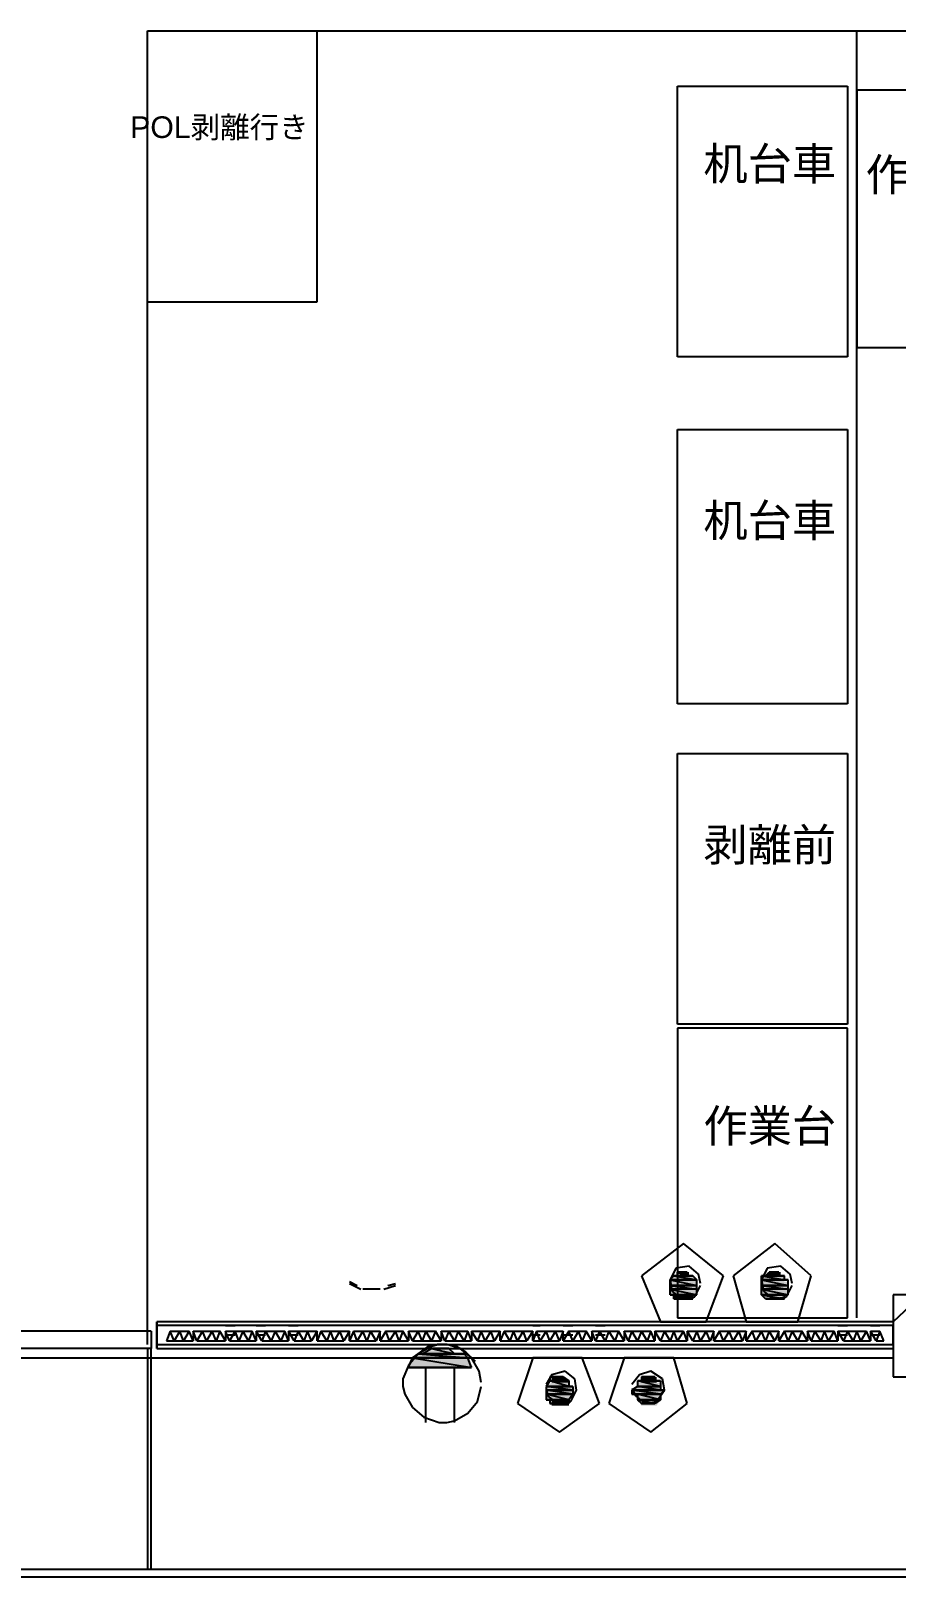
# Model space of a CAD drawing. Header units: millimetres. Extents: x 5 to 415, y 48 to 251.
# Drawn here: x 227.98 to 235.98, y 84.81 to 99.11 of the extents above; entities that cross this region are included whole.
import ezdxf

# ---------------------------------------------------------------- set-up
doc = ezdxf.new("R2010")
doc.units = ezdxf.units.MM
for name, color, linetype in [('H', 7, 'Continuous'), ('P', 7, 'Continuous'), ('T', 7, 'Continuous')]:
    doc.layers.add(name, color=color, linetype=linetype)

msp = doc.modelspace()

# ---------------------------------------------------------------- hatches: boundary and pattern name
at = {"layer": 'H', "linetype": 'Continuous'}
for points in [[(233.892, 87.542), (233.927, 87.595), (234.103, 87.595), (234.139, 87.542), (233.892, 87.542)], [(233.98, 87.595), (233.98, 87.63), (234.068, 87.63), (234.068, 87.595), (233.98, 87.595)], [(234.738, 87.542), (234.738, 87.595), (234.95, 87.595), (234.95, 87.542), (234.738, 87.542)], [(234.774, 87.595), (234.827, 87.63), (234.915, 87.63), (234.915, 87.595), (234.774, 87.595)], [(233.892, 87.507), (233.892, 87.542), (234.139, 87.542), (234.139, 87.507), (233.892, 87.507)], [(233.892, 87.454), (233.892, 87.507), (234.139, 87.507), (234.139, 87.454), (233.892, 87.454)], [(233.892, 87.418), (233.892, 87.454), (234.139, 87.454), (234.139, 87.418), (233.892, 87.418)], [(233.927, 87.383), (233.927, 87.418), (234.103, 87.418), (234.103, 87.383), (233.927, 87.383)], [(234.738, 87.507), (234.738, 87.542), (234.985, 87.542), (234.985, 87.507), (234.738, 87.507)], [(234.738, 87.454), (234.738, 87.507), (234.985, 87.507), (234.985, 87.454), (234.738, 87.454)], [(234.738, 87.418), (234.738, 87.454), (234.985, 87.454), (234.985, 87.418), (234.738, 87.418)], [(234.774, 87.383), (234.738, 87.418), (234.95, 87.418), (234.95, 87.383), (234.774, 87.383)], [(231.51, 86.819), (231.563, 86.872), (231.987, 86.872), (232.022, 86.819), (231.51, 86.819)], [(231.599, 86.872), (231.687, 86.907), (231.863, 86.907), (231.898, 86.872), (231.599, 86.872)], [(231.475, 86.748), (231.51, 86.819), (232.022, 86.819), (232.075, 86.748), (231.475, 86.748)], [(232.745, 86.572), (232.798, 86.607), (232.957, 86.607), (232.957, 86.572), (232.745, 86.572)], [(232.745, 86.536), (232.745, 86.572), (233.01, 86.572), (233.01, 86.536), (232.745, 86.536)], [(232.798, 86.607), (232.798, 86.66), (232.922, 86.66), (232.957, 86.607), (232.798, 86.607)], [(233.557, 86.536), (233.592, 86.572), (233.803, 86.572), (233.803, 86.536), (233.557, 86.536)], [(233.592, 86.572), (233.592, 86.607), (233.803, 86.607), (233.803, 86.572), (233.592, 86.572)], [(233.627, 86.607), (233.627, 86.66), (233.768, 86.66), (233.768, 86.607), (233.627, 86.607)], [(232.745, 86.483), (232.745, 86.536), (233.01, 86.536), (233.01, 86.483), (232.745, 86.483)], [(232.745, 86.448), (232.745, 86.483), (233.01, 86.483), (232.957, 86.448), (232.745, 86.448)], [(232.798, 86.395), (232.798, 86.448), (232.957, 86.448), (232.957, 86.395), (232.798, 86.395)], [(233.557, 86.483), (233.557, 86.536), (233.856, 86.536), (233.803, 86.483), (233.557, 86.483)], [(233.592, 86.448), (233.592, 86.483), (233.803, 86.483), (233.803, 86.448), (233.592, 86.448)], [(233.627, 86.395), (233.592, 86.448), (233.803, 86.448), (233.768, 86.395), (233.627, 86.395)]]:
    msp.add_hatch(color=256, dxfattribs=at).paths.add_polyline_path(points)

# ---------------------------------------------------------------- linework, layer by layer
at = {"layer": 'P'}
for points in [[(229.059, 86.96), (229.059, 99.113)], [(229.059, 99.113), (245.48, 99.113)], [(229.059, 96.608), (229.059, 99.113)], [(230.628, 96.608), (230.628, 99.113)], [(235.62, 87.207), (235.62, 99.113)], [(235.62, 99.113), (245.48, 99.113)], [(235.62, 87.207), (235.62, 99.113)], [(235.62, 99.113), (245.48, 99.113)], [(233.962, 96.097), (233.962, 98.601)], [(233.962, 98.601), (235.532, 98.601)], [(235.532, 98.601), (235.532, 96.097)], [(236.89, 98.566), (235.62, 98.566)], [(235.62, 98.566), (235.62, 96.185)], [(229.059, 96.608), (230.628, 96.608)], [(235.62, 96.185), (236.89, 96.185)], [(235.532, 96.097), (233.962, 96.097)], [(233.962, 92.886), (233.962, 95.426)], [(233.962, 95.426), (235.532, 95.426)], [(235.532, 95.426), (235.532, 92.886)], [(235.532, 92.886), (233.962, 92.886)], [(233.962, 89.923), (233.962, 92.428)], [(233.962, 92.428), (235.532, 92.428)], [(235.532, 92.428), (235.532, 89.923)], [(235.532, 89.923), (233.962, 89.923)], [(235.532, 89.888), (233.962, 89.888)], [(233.962, 89.888), (233.962, 87.207)], [(235.532, 87.207), (235.532, 89.888)], [(234.015, 87.895), (233.627, 87.595)], [(234.386, 87.595), (234.015, 87.895)], [(234.862, 87.895), (234.474, 87.595)], [(235.197, 87.595), (234.862, 87.895)], [(233.627, 87.595), (233.803, 87.171)], [(233.945, 87.665), (233.892, 87.559)], [(233.892, 87.559), (233.927, 87.595)], [(233.892, 87.559), (233.909, 87.454)], [(234.139, 87.559), (233.892, 87.559)], [(234.139, 87.559), (233.892, 87.559)], [(233.892, 87.559), (234.139, 87.559)], [(233.892, 87.559), (234.139, 87.559)], [(234.139, 87.559), (233.892, 87.559)], [(234.139, 87.559), (233.892, 87.559)], [(233.892, 87.559), (234.139, 87.507)], [(233.892, 87.559), (234.139, 87.507)], [(233.892, 87.507), (233.892, 87.559)], [(234.103, 87.595), (233.927, 87.595)], [(233.927, 87.595), (233.962, 87.595)], [(234.103, 87.595), (233.927, 87.595)], [(233.927, 87.595), (234.103, 87.595)], [(233.927, 87.595), (234.103, 87.595)], [(234.103, 87.595), (233.927, 87.595)], [(234.103, 87.595), (233.927, 87.595)], [(233.927, 87.595), (234.139, 87.559)], [(233.927, 87.595), (234.139, 87.559)], [(234.068, 87.683), (233.945, 87.665)], [(234.015, 87.63), (233.962, 87.63)], [(233.962, 87.63), (234.015, 87.63)], [(234.05, 87.63), (233.962, 87.63)], [(233.962, 87.63), (234.05, 87.595)], [(233.962, 87.63), (234.05, 87.595)], [(233.962, 87.595), (233.962, 87.63)], [(234.05, 87.595), (233.962, 87.595)], [(234.05, 87.595), (233.962, 87.595)], [(233.962, 87.595), (234.103, 87.595)], [(233.962, 87.595), (234.103, 87.595)], [(234.05, 87.63), (234.05, 87.63)], [(234.05, 87.63), (234.05, 87.63)], [(234.05, 87.595), (234.05, 87.63)], [(234.103, 87.595), (234.05, 87.595)], [(234.156, 87.612), (234.068, 87.683)], [(234.103, 87.595), (234.103, 87.595)], [(234.103, 87.595), (234.103, 87.595)], [(234.139, 87.559), (234.103, 87.595)], [(234.139, 87.559), (234.139, 87.559)], [(234.139, 87.559), (234.139, 87.559)], [(234.139, 87.507), (234.139, 87.559)], [(234.174, 87.524), (234.156, 87.612)], [(234.227, 87.171), (234.386, 87.595)], [(234.474, 87.595), (234.597, 87.171)], [(234.791, 87.665), (234.738, 87.559)], [(234.95, 87.595), (234.738, 87.595)], [(234.738, 87.595), (234.774, 87.595)], [(234.95, 87.595), (234.738, 87.595)], [(234.738, 87.595), (234.95, 87.559)], [(234.738, 87.595), (234.95, 87.559)], [(234.738, 87.559), (234.738, 87.595)], [(234.738, 87.559), (234.756, 87.454)], [(234.95, 87.559), (234.738, 87.559)], [(234.985, 87.559), (234.738, 87.559)], [(234.738, 87.559), (234.985, 87.559)], [(234.985, 87.559), (234.738, 87.559)], [(234.738, 87.559), (234.95, 87.559)], [(234.985, 87.559), (234.738, 87.559)], [(234.738, 87.559), (234.985, 87.507)], [(234.738, 87.559), (234.985, 87.507)], [(234.738, 87.507), (234.738, 87.559)], [(234.774, 87.595), (234.809, 87.63)], [(234.897, 87.595), (234.774, 87.595)], [(234.95, 87.595), (234.774, 87.595)], [(234.774, 87.595), (234.95, 87.595)], [(234.95, 87.595), (234.774, 87.595)], [(234.774, 87.595), (234.897, 87.595)], [(234.95, 87.595), (234.774, 87.595)], [(234.774, 87.595), (234.95, 87.595)], [(234.774, 87.595), (234.95, 87.595)], [(234.915, 87.683), (234.791, 87.665)], [(234.897, 87.63), (234.809, 87.63)], [(234.809, 87.63), (234.897, 87.63)], [(234.897, 87.63), (234.809, 87.63)], [(234.809, 87.63), (234.862, 87.63)], [(234.897, 87.63), (234.809, 87.63)], [(234.809, 87.63), (234.897, 87.595)], [(234.809, 87.63), (234.897, 87.595)], [(234.862, 87.63), (234.897, 87.63)], [(234.897, 87.595), (234.897, 87.63)], [(234.897, 87.595), (234.95, 87.595)], [(235.003, 87.612), (234.915, 87.683)], [(234.95, 87.595), (234.95, 87.595)], [(234.95, 87.559), (234.95, 87.595)], [(234.95, 87.559), (234.985, 87.559)], [(234.985, 87.507), (234.985, 87.559)], [(235.021, 87.524), (235.003, 87.612)], [(235.073, 87.171), (235.197, 87.595)], [(230.928, 87.542), (230.999, 87.507)], [(230.928, 87.524), (231.034, 87.471)], [(231.211, 87.471), (231.052, 87.471)], [(231.246, 87.471), (231.352, 87.507)], [(231.281, 87.507), (231.352, 87.524)], [(234.139, 87.507), (233.892, 87.507)], [(234.139, 87.507), (233.892, 87.507)], [(233.892, 87.507), (234.139, 87.507)], [(233.892, 87.507), (234.139, 87.507)], [(234.139, 87.507), (233.892, 87.507)], [(234.139, 87.507), (233.892, 87.507)], [(233.892, 87.507), (234.139, 87.471)], [(233.892, 87.507), (234.139, 87.471)], [(233.892, 87.471), (233.892, 87.507)], [(234.139, 87.471), (233.892, 87.471)], [(234.139, 87.471), (233.892, 87.471)], [(233.892, 87.471), (234.139, 87.418)], [(233.892, 87.471), (234.139, 87.418)], [(233.892, 87.418), (233.892, 87.471)], [(234.139, 87.418), (233.892, 87.418)], [(234.139, 87.418), (233.892, 87.418)], [(233.892, 87.418), (234.139, 87.418)], [(233.892, 87.418), (234.139, 87.418)], [(234.139, 87.418), (233.892, 87.418)], [(234.139, 87.418), (233.892, 87.418)], [(233.892, 87.418), (234.103, 87.418)], [(233.892, 87.418), (234.103, 87.418)], [(233.927, 87.418), (233.892, 87.418)], [(233.909, 87.454), (233.998, 87.383)], [(234.103, 87.418), (233.927, 87.418)], [(234.103, 87.418), (233.927, 87.418)], [(233.927, 87.418), (234.103, 87.383)], [(233.927, 87.418), (234.103, 87.383)], [(233.927, 87.383), (233.927, 87.418)], [(234.103, 87.418), (234.139, 87.418)], [(234.103, 87.383), (234.103, 87.418)], [(234.121, 87.401), (234.174, 87.507)], [(234.139, 87.507), (234.139, 87.507)], [(234.139, 87.507), (234.139, 87.507)], [(234.139, 87.471), (234.139, 87.507)], [(234.139, 87.418), (234.139, 87.471)], [(234.139, 87.418), (234.139, 87.418)], [(234.139, 87.418), (234.139, 87.418)], [(234.985, 87.507), (234.738, 87.507)], [(234.985, 87.507), (234.738, 87.507)], [(234.738, 87.507), (234.985, 87.507)], [(234.738, 87.507), (234.985, 87.507)], [(234.985, 87.507), (234.738, 87.507)], [(234.985, 87.507), (234.738, 87.507)], [(234.738, 87.507), (234.985, 87.471)], [(234.738, 87.507), (234.985, 87.471)], [(234.738, 87.471), (234.738, 87.507)], [(234.985, 87.471), (234.738, 87.471)], [(234.985, 87.471), (234.738, 87.471)], [(234.738, 87.471), (234.985, 87.418)], [(234.738, 87.471), (234.985, 87.418)], [(234.738, 87.418), (234.738, 87.471)], [(234.985, 87.418), (234.738, 87.418)], [(234.95, 87.418), (234.738, 87.418)], [(234.738, 87.418), (234.95, 87.418)], [(234.738, 87.418), (234.95, 87.418)], [(234.95, 87.418), (234.738, 87.418)], [(234.95, 87.418), (234.738, 87.418)], [(234.738, 87.418), (234.95, 87.418)], [(234.95, 87.418), (234.738, 87.418)], [(234.738, 87.418), (234.985, 87.418)], [(234.95, 87.418), (234.738, 87.418)], [(234.738, 87.418), (234.95, 87.383)], [(234.738, 87.418), (234.95, 87.383)], [(234.774, 87.383), (234.738, 87.418)], [(234.756, 87.454), (234.844, 87.383)], [(234.95, 87.418), (234.95, 87.418)], [(234.95, 87.418), (234.95, 87.418)], [(234.985, 87.418), (234.95, 87.418)], [(234.95, 87.383), (234.95, 87.418)], [(234.968, 87.401), (235.021, 87.507)], [(234.985, 87.507), (234.985, 87.507)], [(234.985, 87.507), (234.985, 87.507)], [(234.985, 87.471), (234.985, 87.507)], [(234.985, 87.418), (234.985, 87.471)], [(235.955, 87.171), (236.22, 87.418)], [(235.955, 87.418), (235.955, 86.66)], [(236.767, 87.418), (235.955, 87.418)], [(234.103, 87.383), (233.927, 87.383)], [(234.103, 87.383), (233.927, 87.383)], [(233.927, 87.383), (234.05, 87.383)], [(233.927, 87.383), (234.05, 87.383)], [(233.962, 87.383), (233.927, 87.383)], [(234.05, 87.383), (233.962, 87.383)], [(234.05, 87.383), (233.962, 87.383)], [(233.962, 87.383), (234.05, 87.383)], [(233.962, 87.383), (234.05, 87.383)], [(234.05, 87.383), (233.962, 87.383)], [(234.015, 87.383), (233.962, 87.383)], [(233.962, 87.383), (234.015, 87.383)], [(233.998, 87.383), (234.121, 87.401)], [(234.015, 87.383), (234.05, 87.383)], [(234.05, 87.383), (234.015, 87.383)], [(234.05, 87.383), (234.103, 87.383)], [(234.05, 87.383), (234.05, 87.383)], [(234.05, 87.383), (234.05, 87.383)], [(234.95, 87.383), (234.774, 87.383)], [(234.897, 87.383), (234.774, 87.383)], [(234.774, 87.383), (234.897, 87.383)], [(234.897, 87.383), (234.774, 87.383)], [(234.774, 87.383), (234.95, 87.383)], [(234.897, 87.383), (234.774, 87.383)], [(234.774, 87.383), (234.897, 87.383)], [(234.774, 87.383), (234.897, 87.383)], [(234.809, 87.383), (234.774, 87.383)], [(234.897, 87.383), (234.809, 87.383)], [(234.862, 87.383), (234.809, 87.383)], [(234.809, 87.383), (234.862, 87.383)], [(234.844, 87.383), (234.968, 87.401)], [(234.862, 87.383), (234.897, 87.383)], [(234.897, 87.383), (234.862, 87.383)], [(234.95, 87.383), (234.897, 87.383)], [(234.897, 87.383), (234.897, 87.383)], [(235.955, 87.171), (229.147, 87.171)], [(229.147, 87.171), (229.147, 86.924)], [(229.147, 86.924), (229.147, 87.171)], [(229.147, 87.171), (229.147, 86.924)], [(229.147, 87.171), (229.147, 86.924)], [(229.147, 86.924), (229.147, 87.171)], [(229.147, 86.924), (229.147, 87.171)], [(235.955, 87.136), (229.147, 87.136)], [(235.955, 87.136), (229.147, 87.136)], [(229.782, 87.136), (229.87, 87.136)], [(230.064, 87.136), (230.152, 87.136)], [(230.364, 87.136), (230.452, 87.136)], [(232.622, 87.136), (232.692, 87.136)], [(232.904, 87.136), (232.992, 87.136)], [(233.204, 87.136), (233.292, 87.136)], [(233.803, 87.171), (234.227, 87.171)], [(233.962, 87.207), (235.532, 87.207)], [(234.597, 87.171), (235.073, 87.171)], [(235.444, 87.136), (235.532, 87.136)], [(235.744, 87.136), (235.832, 87.136)], [(235.955, 86.96), (235.955, 87.136)], [(229.094, 87.083), (224.402, 87.083)], [(229.094, 87.083), (229.094, 86.924)], [(229.147, 86.924), (229.147, 87.083)], [(229.27, 87.083), (229.235, 86.995)], [(229.235, 86.995), (229.306, 86.995)], [(229.27, 87.083), (229.358, 87.083)], [(229.306, 86.995), (229.27, 87.083)], [(229.358, 87.083), (229.306, 86.995)], [(229.306, 86.995), (229.394, 86.995)], [(229.358, 87.083), (229.447, 87.083)], [(229.394, 86.995), (229.358, 87.083)], [(229.447, 87.083), (229.394, 86.995)], [(229.394, 86.995), (229.482, 86.995)], [(229.482, 86.995), (229.447, 87.083)], [(229.482, 87.083), (229.57, 87.083)], [(229.517, 86.995), (229.482, 87.083)], [(229.482, 87.083), (229.482, 86.995)], [(229.57, 87.083), (229.517, 86.995)], [(229.517, 86.995), (229.605, 86.995)], [(229.57, 87.083), (229.658, 87.083)], [(229.605, 86.995), (229.57, 87.083)], [(229.658, 87.083), (229.605, 86.995)], [(229.605, 86.995), (229.694, 86.995)], [(229.658, 87.083), (229.729, 87.083)], [(229.694, 86.995), (229.658, 87.083)], [(229.729, 87.083), (229.694, 86.995)], [(229.694, 86.995), (229.782, 86.995)], [(229.782, 86.995), (229.729, 87.083)], [(229.782, 87.083), (229.87, 87.083)], [(229.817, 86.995), (229.782, 87.083)], [(229.782, 87.083), (229.782, 86.995)], [(229.782, 87.048), (229.87, 87.048)], [(229.87, 87.083), (229.817, 86.995)], [(229.817, 86.995), (229.905, 86.995)], [(229.87, 87.083), (229.941, 87.083)], [(229.905, 86.995), (229.87, 87.083)], [(229.941, 87.083), (229.905, 86.995)], [(229.905, 86.995), (229.993, 86.995)], [(229.941, 87.083), (230.029, 87.083)], [(229.993, 86.995), (229.941, 87.083)], [(230.029, 87.083), (229.993, 86.995)], [(229.993, 86.995), (230.064, 86.995)], [(230.064, 86.995), (230.029, 87.083)], [(230.064, 87.083), (230.152, 87.083)], [(230.117, 86.995), (230.064, 87.083)], [(230.064, 87.083), (230.064, 86.995)], [(230.064, 87.048), (230.152, 87.048)], [(230.152, 87.083), (230.117, 86.995)], [(230.117, 86.995), (230.205, 86.995)], [(230.152, 87.083), (230.24, 87.083)], [(230.205, 86.995), (230.152, 87.083)], [(230.24, 87.083), (230.205, 86.995)], [(230.205, 86.995), (230.293, 86.995)], [(230.24, 87.083), (230.329, 87.083)], [(230.293, 86.995), (230.24, 87.083)], [(230.329, 87.083), (230.293, 86.995)], [(230.293, 86.995), (230.364, 86.995)], [(230.364, 86.995), (230.329, 87.083)], [(230.364, 87.083), (230.452, 87.083)], [(230.417, 86.995), (230.364, 87.083)], [(230.364, 87.083), (230.364, 86.995)], [(230.364, 87.048), (230.452, 87.048)], [(230.452, 87.083), (230.417, 86.995)], [(230.417, 86.995), (230.505, 86.995)], [(230.452, 87.083), (230.54, 87.083)], [(230.505, 86.995), (230.452, 87.083)], [(230.54, 87.083), (230.505, 86.995)], [(230.505, 86.995), (230.576, 86.995)], [(230.54, 87.083), (230.628, 87.083)], [(230.576, 86.995), (230.54, 87.083)], [(230.628, 87.083), (230.576, 86.995)], [(230.664, 87.083), (230.628, 86.995)], [(230.628, 86.995), (230.628, 87.083)], [(230.628, 86.995), (230.717, 86.995)], [(230.664, 87.083), (230.752, 87.083)], [(230.717, 86.995), (230.664, 87.083)], [(230.752, 87.083), (230.717, 86.995)], [(230.717, 86.995), (230.787, 86.995)], [(230.752, 87.083), (230.84, 87.083)], [(230.787, 86.995), (230.752, 87.083)], [(230.84, 87.083), (230.787, 86.995)], [(230.787, 86.995), (230.875, 86.995)], [(230.84, 87.083), (230.928, 87.083)], [(230.875, 86.995), (230.84, 87.083)], [(230.928, 87.083), (230.875, 86.995)], [(230.964, 87.083), (230.928, 86.995)], [(230.928, 86.995), (230.928, 87.083)], [(230.928, 86.995), (230.999, 86.995)], [(230.964, 87.083), (231.052, 87.083)], [(230.999, 86.995), (230.964, 87.083)], [(231.052, 87.083), (230.999, 86.995)], [(230.999, 86.995), (231.087, 86.995)], [(231.052, 87.083), (231.122, 87.083)], [(231.087, 86.995), (231.052, 87.083)], [(231.122, 87.083), (231.087, 86.995)], [(231.087, 86.995), (231.175, 86.995)], [(231.122, 87.083), (231.211, 87.083)], [(231.175, 86.995), (231.122, 87.083)], [(231.211, 87.083), (231.175, 86.995)], [(231.263, 87.083), (231.211, 86.995)], [(231.211, 86.995), (231.211, 87.083)], [(231.211, 86.995), (231.299, 86.995)], [(231.263, 87.083), (231.352, 87.083)], [(231.299, 86.995), (231.263, 87.083)], [(231.352, 87.083), (231.299, 86.995)], [(231.299, 86.995), (231.387, 86.995)], [(231.352, 87.083), (231.422, 87.083)], [(231.387, 86.995), (231.352, 87.083)], [(231.422, 87.083), (231.387, 86.995)], [(231.387, 86.995), (231.475, 86.995)], [(231.475, 86.995), (231.422, 87.083)], [(231.475, 87.083), (231.563, 87.083)], [(231.51, 86.995), (231.475, 87.083)], [(231.475, 87.083), (231.475, 86.995)], [(231.563, 87.083), (231.51, 86.995)], [(231.51, 86.995), (231.599, 86.995)], [(231.563, 87.083), (231.634, 87.083)], [(231.599, 86.995), (231.563, 87.083)], [(231.634, 87.083), (231.599, 86.995)], [(231.599, 86.995), (231.687, 86.995)], [(231.634, 87.083), (231.722, 87.083)], [(231.687, 86.995), (231.634, 87.083)], [(231.722, 87.083), (231.687, 86.995)], [(231.687, 86.995), (231.775, 86.995)], [(231.775, 86.995), (231.722, 87.083)], [(231.775, 87.083), (231.846, 87.083)], [(231.81, 86.995), (231.775, 87.083)], [(231.775, 87.083), (231.775, 86.995)], [(231.846, 87.083), (231.81, 86.995)], [(231.81, 86.995), (231.898, 86.995)], [(231.846, 87.083), (231.934, 87.083)], [(231.898, 86.995), (231.846, 87.083)], [(231.934, 87.083), (231.898, 86.995)], [(231.898, 86.995), (231.987, 86.995)], [(231.934, 87.083), (232.022, 87.083)], [(231.987, 86.995), (231.934, 87.083)], [(232.022, 87.083), (231.987, 86.995)], [(231.987, 86.995), (232.057, 86.995)], [(232.057, 86.995), (232.022, 87.083)], [(232.057, 87.083), (232.145, 87.083)], [(232.11, 86.995), (232.057, 87.083)], [(232.057, 87.083), (232.057, 86.995)], [(232.145, 87.083), (232.11, 86.995)], [(232.11, 86.995), (232.181, 86.995)], [(232.145, 87.083), (232.234, 87.083)], [(232.181, 86.995), (232.145, 87.083)], [(232.234, 87.083), (232.181, 86.995)], [(232.181, 86.995), (232.269, 86.995)], [(232.234, 87.083), (232.322, 87.083)], [(232.269, 86.995), (232.234, 87.083)], [(232.322, 87.083), (232.269, 86.995)], [(232.357, 87.083), (232.322, 86.995)], [(232.322, 86.995), (232.322, 87.083)], [(232.322, 86.995), (232.41, 86.995)], [(232.357, 87.083), (232.445, 87.083)], [(232.41, 86.995), (232.357, 87.083)], [(232.445, 87.083), (232.41, 86.995)], [(232.41, 86.995), (232.481, 86.995)], [(232.445, 87.083), (232.533, 87.083)], [(232.481, 86.995), (232.445, 87.083)], [(232.533, 87.083), (232.481, 86.995)], [(232.481, 86.995), (232.569, 86.995)], [(232.533, 87.083), (232.622, 87.083)], [(232.569, 86.995), (232.533, 87.083)], [(232.622, 87.083), (232.569, 86.995)], [(232.657, 87.083), (232.622, 86.995)], [(232.622, 86.995), (232.622, 87.083)], [(232.622, 87.048), (232.692, 87.048)], [(232.622, 86.995), (232.692, 86.995)], [(232.657, 87.083), (232.745, 87.083)], [(232.692, 86.995), (232.657, 87.083)], [(232.745, 87.083), (232.692, 86.995)], [(232.692, 86.995), (232.78, 86.995)], [(232.745, 87.083), (232.833, 87.083)], [(232.78, 86.995), (232.745, 87.083)], [(232.833, 87.083), (232.78, 86.995)], [(232.78, 86.995), (232.869, 86.995)], [(232.833, 87.083), (232.904, 87.083)], [(232.869, 86.995), (232.833, 87.083)], [(232.904, 87.083), (232.869, 86.995)], [(232.957, 87.083), (232.904, 86.995)], [(232.904, 86.995), (232.904, 87.083)], [(232.904, 87.048), (232.992, 87.048)], [(232.904, 86.995), (232.992, 86.995)], [(232.957, 87.083), (233.045, 87.083)], [(232.992, 86.995), (232.957, 87.083)], [(233.045, 87.083), (232.992, 86.995)], [(232.992, 86.995), (233.08, 86.995)], [(233.045, 87.083), (233.116, 87.083)], [(233.08, 86.995), (233.045, 87.083)], [(233.116, 87.083), (233.08, 86.995)], [(233.08, 86.995), (233.168, 86.995)], [(233.168, 86.995), (233.116, 87.083)], [(233.168, 87.083), (233.239, 87.083)], [(233.204, 86.995), (233.168, 87.083)], [(233.168, 87.083), (233.168, 86.995)], [(233.239, 87.083), (233.204, 86.995)], [(233.204, 87.048), (233.292, 87.048)], [(233.204, 86.995), (233.292, 86.995)], [(233.239, 87.083), (233.327, 87.083)], [(233.292, 86.995), (233.239, 87.083)], [(233.327, 87.083), (233.292, 86.995)], [(233.292, 86.995), (233.38, 86.995)], [(233.327, 87.083), (233.415, 87.083)], [(233.38, 86.995), (233.327, 87.083)], [(233.415, 87.083), (233.38, 86.995)], [(233.38, 86.995), (233.468, 86.995)], [(233.468, 86.995), (233.415, 87.083)], [(233.468, 87.083), (233.539, 87.083)], [(233.504, 86.995), (233.468, 87.083)], [(233.468, 87.083), (233.468, 86.995)], [(233.539, 87.083), (233.504, 86.995)], [(233.504, 86.995), (233.592, 86.995)], [(233.539, 87.083), (233.627, 87.083)], [(233.592, 86.995), (233.539, 87.083)], [(233.627, 87.083), (233.592, 86.995)], [(233.592, 86.995), (233.68, 86.995)], [(233.627, 87.083), (233.715, 87.083)], [(233.68, 86.995), (233.627, 87.083)], [(233.715, 87.083), (233.68, 86.995)], [(233.68, 86.995), (233.751, 86.995)], [(233.751, 86.995), (233.715, 87.083)], [(233.751, 87.083), (233.839, 87.083)], [(233.803, 86.995), (233.751, 87.083)], [(233.751, 87.083), (233.751, 86.995)], [(233.839, 87.083), (233.803, 86.995)], [(233.803, 86.995), (233.892, 86.995)], [(233.839, 87.083), (233.927, 87.083)], [(233.892, 86.995), (233.839, 87.083)], [(233.927, 87.083), (233.892, 86.995)], [(233.892, 86.995), (233.962, 86.995)], [(233.927, 87.083), (234.015, 87.083)], [(233.962, 86.995), (233.927, 87.083)], [(234.015, 87.083), (233.962, 86.995)], [(233.962, 86.995), (234.05, 86.995)], [(234.05, 86.995), (234.015, 87.083)], [(234.05, 87.083), (234.139, 87.083)], [(234.103, 86.995), (234.05, 87.083)], [(234.05, 87.083), (234.05, 86.995)], [(234.139, 87.083), (234.103, 86.995)], [(234.103, 86.995), (234.174, 86.995)], [(234.139, 87.083), (234.227, 87.083)], [(234.174, 86.995), (234.139, 87.083)], [(234.227, 87.083), (234.174, 86.995)], [(234.174, 86.995), (234.262, 86.995)], [(234.227, 87.083), (234.297, 87.083)], [(234.262, 86.995), (234.227, 87.083)], [(234.297, 87.083), (234.262, 86.995)], [(234.35, 87.083), (234.297, 86.995)], [(234.297, 86.995), (234.297, 87.083)], [(234.297, 86.995), (234.386, 86.995)], [(234.35, 87.083), (234.438, 87.083)], [(234.386, 86.995), (234.35, 87.083)], [(234.438, 87.083), (234.386, 86.995)], [(234.386, 86.995), (234.474, 86.995)], [(234.438, 87.083), (234.527, 87.083)], [(234.474, 86.995), (234.438, 87.083)], [(234.527, 87.083), (234.474, 86.995)], [(234.474, 86.995), (234.562, 86.995)], [(234.527, 87.083), (234.597, 87.083)], [(234.562, 86.995), (234.527, 87.083)], [(234.597, 87.083), (234.562, 86.995)], [(234.65, 87.083), (234.597, 86.995)], [(234.597, 86.995), (234.597, 87.083)], [(234.597, 86.995), (234.685, 86.995)], [(234.65, 87.083), (234.738, 87.083)], [(234.685, 86.995), (234.65, 87.083)], [(234.738, 87.083), (234.685, 86.995)], [(234.685, 86.995), (234.774, 86.995)], [(234.738, 87.083), (234.809, 87.083)], [(234.774, 86.995), (234.738, 87.083)], [(234.809, 87.083), (234.774, 86.995)], [(234.774, 86.995), (234.862, 86.995)], [(234.809, 87.083), (234.897, 87.083)], [(234.862, 86.995), (234.809, 87.083)], [(234.897, 87.083), (234.862, 86.995)], [(234.95, 87.083), (234.897, 86.995)], [(234.897, 86.995), (234.897, 87.083)], [(234.897, 86.995), (234.985, 86.995)], [(234.95, 87.083), (235.021, 87.083)], [(234.985, 86.995), (234.95, 87.083)], [(235.021, 87.083), (234.985, 86.995)], [(234.985, 86.995), (235.073, 86.995)], [(235.021, 87.083), (235.109, 87.083)], [(235.073, 86.995), (235.021, 87.083)], [(235.109, 87.083), (235.073, 86.995)], [(235.073, 86.995), (235.162, 86.995)], [(235.162, 86.995), (235.109, 87.083)], [(235.162, 87.083), (235.232, 87.083)], [(235.197, 86.995), (235.162, 87.083)], [(235.162, 87.083), (235.162, 86.995)], [(235.232, 87.083), (235.197, 86.995)], [(235.197, 86.995), (235.285, 86.995)], [(235.232, 87.083), (235.32, 87.083)], [(235.285, 86.995), (235.232, 87.083)], [(235.32, 87.083), (235.285, 86.995)], [(235.285, 86.995), (235.356, 86.995)], [(235.32, 87.083), (235.409, 87.083)], [(235.356, 86.995), (235.32, 87.083)], [(235.409, 87.083), (235.356, 86.995)], [(235.356, 86.995), (235.444, 86.995)], [(235.444, 86.995), (235.409, 87.083)], [(235.444, 87.083), (235.532, 87.083)], [(235.497, 86.995), (235.444, 87.083)], [(235.444, 87.083), (235.444, 86.995)], [(235.444, 87.048), (235.532, 87.048)], [(235.532, 87.083), (235.497, 86.995)], [(235.497, 86.995), (235.585, 86.995)], [(235.532, 87.083), (235.62, 87.083)], [(235.585, 86.995), (235.532, 87.083)], [(235.62, 87.083), (235.585, 86.995)], [(235.585, 86.995), (235.656, 86.995)], [(235.62, 87.083), (235.708, 87.083)], [(235.656, 86.995), (235.62, 87.083)], [(235.708, 87.083), (235.656, 86.995)], [(235.656, 86.995), (235.744, 86.995)], [(235.744, 86.995), (235.708, 87.083)], [(235.744, 87.083), (235.832, 87.083)], [(235.797, 86.995), (235.744, 87.083)], [(235.744, 87.083), (235.744, 86.995)], [(235.744, 87.048), (235.832, 87.048)], [(235.832, 87.083), (235.797, 86.995)], [(235.797, 86.995), (235.867, 86.995)], [(235.867, 86.995), (235.832, 87.083)], [(223.591, 86.836), (235.955, 86.836)], [(229.094, 86.924), (224.402, 86.924)], [(229.059, 86.924), (229.059, 84.878)], [(229.059, 86.924), (229.059, 84.878)], [(229.094, 84.878), (229.094, 86.924)], [(229.094, 84.878), (229.094, 86.924)], [(229.147, 86.96), (235.955, 86.96)], [(229.147, 86.96), (235.955, 86.96)], [(229.147, 86.924), (235.955, 86.924)], [(229.782, 86.96), (229.87, 86.96)], [(230.064, 86.96), (230.152, 86.96)], [(230.364, 86.96), (230.452, 86.96)], [(231.563, 86.872), (231.475, 86.766)], [(231.563, 86.872), (231.475, 86.766)], [(231.475, 86.748), (231.51, 86.836)], [(231.581, 86.889), (231.51, 86.836)], [(231.51, 86.836), (231.563, 86.872)], [(232.022, 86.836), (231.51, 86.836)], [(232.022, 86.836), (231.51, 86.836)], [(231.51, 86.836), (232.057, 86.748)], [(231.51, 86.836), (232.057, 86.748)], [(231.687, 86.942), (231.563, 86.872)], [(231.687, 86.942), (231.563, 86.872)], [(231.987, 86.872), (231.563, 86.872)], [(231.563, 86.872), (231.599, 86.872)], [(231.987, 86.872), (231.563, 86.872)], [(231.563, 86.872), (232.022, 86.836)], [(231.563, 86.872), (232.022, 86.836)], [(231.652, 86.942), (231.581, 86.889)], [(231.599, 86.872), (231.687, 86.924)], [(231.898, 86.872), (231.599, 86.872)], [(231.898, 86.872), (231.599, 86.872)], [(231.599, 86.872), (231.987, 86.872)], [(231.599, 86.872), (231.987, 86.872)], [(231.74, 86.96), (231.652, 86.942)], [(231.757, 86.96), (231.687, 86.942)], [(231.757, 86.96), (231.687, 86.942)], [(231.846, 86.924), (231.687, 86.924)], [(231.687, 86.924), (231.722, 86.924)], [(231.846, 86.924), (231.687, 86.924)], [(231.687, 86.924), (231.898, 86.872)], [(231.687, 86.924), (231.898, 86.872)], [(231.81, 86.924), (231.722, 86.924)], [(231.722, 86.924), (231.846, 86.924)], [(231.722, 86.924), (231.846, 86.924)], [(231.828, 86.96), (231.74, 86.96)], [(231.828, 86.96), (231.757, 86.96)], [(231.828, 86.96), (231.757, 86.96)], [(231.846, 86.924), (231.81, 86.924)], [(231.951, 86.924), (231.828, 86.96)], [(231.951, 86.924), (231.828, 86.96)], [(231.916, 86.942), (231.828, 86.96)], [(231.898, 86.872), (231.846, 86.924)], [(231.987, 86.872), (231.898, 86.872)], [(232.004, 86.889), (231.916, 86.942)], [(232.057, 86.836), (231.951, 86.924)], [(232.057, 86.836), (231.951, 86.924)], [(232.022, 86.836), (231.987, 86.872)], [(232.093, 86.801), (232.004, 86.889)], [(232.057, 86.748), (232.022, 86.836)], [(232.128, 86.713), (232.057, 86.836)], [(232.128, 86.713), (232.057, 86.836)], [(232.622, 86.836), (232.481, 86.413)], [(232.622, 86.96), (232.692, 86.96)], [(233.08, 86.836), (232.622, 86.836)], [(232.904, 86.96), (232.992, 86.96)], [(233.239, 86.413), (233.08, 86.836)], [(233.204, 86.96), (233.292, 86.96)], [(233.468, 86.836), (233.327, 86.413)], [(233.927, 86.836), (233.468, 86.836)], [(234.05, 86.413), (233.927, 86.836)], [(235.444, 86.96), (235.532, 86.96)], [(235.744, 86.96), (235.832, 86.96)], [(231.475, 86.766), (231.422, 86.642)], [(231.475, 86.766), (231.422, 86.642)], [(232.057, 86.748), (231.475, 86.748)], [(231.475, 86.748), (232.057, 86.748)], [(231.634, 86.237), (231.634, 86.748)], [(231.898, 86.237), (231.898, 86.748)], [(232.145, 86.607), (232.128, 86.713)], [(232.145, 86.607), (232.128, 86.713)], [(232.922, 86.713), (232.798, 86.678)], [(233.01, 86.642), (232.922, 86.713)], [(233.715, 86.713), (233.609, 86.678)], [(233.821, 86.642), (233.715, 86.713)], [(231.422, 86.642), (231.422, 86.572)], [(231.422, 86.642), (231.422, 86.572)], [(231.422, 86.572), (231.44, 86.501)], [(231.422, 86.572), (231.44, 86.501)], [(232.11, 86.431), (232.145, 86.572)], [(232.11, 86.431), (232.145, 86.572)], [(232.798, 86.678), (232.745, 86.589)], [(232.78, 86.625), (232.745, 86.572)], [(232.992, 86.536), (232.745, 86.572)], [(232.745, 86.572), (232.745, 86.536)], [(232.992, 86.536), (232.745, 86.572)], [(232.745, 86.572), (232.992, 86.572)], [(232.745, 86.572), (232.992, 86.572)], [(232.957, 86.572), (232.745, 86.572)], [(232.992, 86.572), (232.745, 86.572)], [(232.745, 86.572), (232.745, 86.572)], [(232.745, 86.572), (232.992, 86.572)], [(232.745, 86.572), (232.957, 86.572)], [(232.745, 86.554), (232.763, 86.483)], [(232.957, 86.625), (232.78, 86.66)], [(232.78, 86.66), (232.78, 86.625)], [(232.957, 86.625), (232.78, 86.66)], [(232.78, 86.66), (232.904, 86.66)], [(232.904, 86.66), (232.78, 86.66)], [(232.78, 86.66), (232.833, 86.66)], [(232.957, 86.572), (232.78, 86.625)], [(232.957, 86.572), (232.78, 86.625)], [(232.78, 86.625), (232.957, 86.625)], [(232.78, 86.625), (232.957, 86.625)], [(232.957, 86.625), (232.78, 86.625)], [(232.78, 86.625), (232.78, 86.625)], [(232.957, 86.625), (232.78, 86.625)], [(232.78, 86.625), (232.78, 86.625)], [(232.78, 86.625), (232.957, 86.625)], [(232.78, 86.625), (232.957, 86.625)], [(232.833, 86.66), (232.904, 86.66)], [(232.904, 86.66), (232.833, 86.66)], [(232.833, 86.66), (232.904, 86.66)], [(232.869, 86.66), (232.833, 86.66)], [(232.833, 86.66), (232.869, 86.66)], [(232.869, 86.66), (232.904, 86.66)], [(232.904, 86.66), (232.869, 86.66)], [(232.904, 86.66), (232.957, 86.625)], [(232.957, 86.625), (232.957, 86.572)], [(232.992, 86.572), (232.957, 86.572)], [(232.992, 86.572), (232.992, 86.536)], [(233.027, 86.536), (233.01, 86.642)], [(233.609, 86.678), (233.539, 86.589)], [(233.592, 86.572), (233.539, 86.536)], [(233.539, 86.554), (233.574, 86.483)], [(233.803, 86.572), (233.592, 86.625)], [(233.592, 86.625), (233.592, 86.572)], [(233.803, 86.572), (233.592, 86.625)], [(233.592, 86.625), (233.803, 86.625)], [(233.592, 86.625), (233.803, 86.625)], [(233.627, 86.625), (233.592, 86.625)], [(233.803, 86.536), (233.592, 86.572)], [(233.803, 86.536), (233.592, 86.572)], [(233.592, 86.572), (233.803, 86.572)], [(233.592, 86.572), (233.803, 86.572)], [(233.803, 86.572), (233.592, 86.572)], [(233.592, 86.572), (233.592, 86.572)], [(233.803, 86.572), (233.592, 86.572)], [(233.592, 86.572), (233.592, 86.572)], [(233.592, 86.572), (233.803, 86.572)], [(233.592, 86.572), (233.803, 86.572)], [(233.751, 86.625), (233.627, 86.66)], [(233.627, 86.66), (233.627, 86.625)], [(233.751, 86.625), (233.627, 86.66)], [(233.627, 86.66), (233.751, 86.66)], [(233.627, 86.66), (233.751, 86.66)], [(233.68, 86.66), (233.627, 86.66)], [(233.803, 86.625), (233.627, 86.625)], [(233.803, 86.625), (233.627, 86.625)], [(233.627, 86.625), (233.751, 86.625)], [(233.627, 86.625), (233.751, 86.625)], [(233.751, 86.66), (233.68, 86.66)], [(233.751, 86.66), (233.68, 86.66)], [(233.68, 86.66), (233.715, 86.66)], [(233.68, 86.66), (233.68, 86.66)], [(233.68, 86.66), (233.68, 86.66)], [(233.715, 86.66), (233.68, 86.66)], [(233.68, 86.66), (233.715, 86.66)], [(233.715, 86.66), (233.751, 86.66)], [(233.751, 86.66), (233.751, 86.625)], [(233.751, 86.625), (233.803, 86.625)], [(233.803, 86.625), (233.803, 86.572)], [(233.803, 86.572), (233.803, 86.536)], [(233.839, 86.536), (233.821, 86.642)], [(235.955, 86.66), (236.767, 86.66)], [(231.44, 86.501), (231.51, 86.378)], [(231.44, 86.501), (231.51, 86.378)], [(232.022, 86.325), (232.11, 86.431)], [(232.022, 86.325), (232.11, 86.431)], [(232.481, 86.413), (232.869, 86.148)], [(232.992, 86.501), (232.745, 86.536)], [(232.745, 86.536), (232.745, 86.501)], [(232.992, 86.501), (232.745, 86.536)], [(232.745, 86.536), (232.992, 86.536)], [(232.745, 86.536), (232.992, 86.536)], [(232.992, 86.536), (232.745, 86.536)], [(232.745, 86.536), (232.745, 86.536)], [(232.992, 86.536), (232.745, 86.536)], [(232.745, 86.536), (232.745, 86.536)], [(232.745, 86.536), (232.992, 86.536)], [(232.745, 86.536), (232.992, 86.536)], [(232.957, 86.448), (232.745, 86.501)], [(232.745, 86.501), (232.745, 86.448)], [(232.957, 86.448), (232.745, 86.501)], [(232.745, 86.501), (232.992, 86.501)], [(232.745, 86.501), (232.992, 86.501)], [(232.992, 86.501), (232.745, 86.501)], [(232.745, 86.501), (232.745, 86.501)], [(232.992, 86.501), (232.745, 86.501)], [(232.745, 86.501), (232.745, 86.501)], [(232.745, 86.501), (232.992, 86.501)], [(232.745, 86.501), (232.992, 86.501)], [(232.745, 86.448), (232.957, 86.448)], [(232.957, 86.448), (232.745, 86.448)], [(232.745, 86.448), (232.957, 86.448)], [(232.78, 86.448), (232.745, 86.448)], [(232.745, 86.448), (232.957, 86.448)], [(232.763, 86.483), (232.851, 86.413)], [(232.957, 86.413), (232.78, 86.448)], [(232.78, 86.448), (232.78, 86.413)], [(232.957, 86.413), (232.78, 86.448)], [(232.78, 86.448), (232.957, 86.448)], [(232.957, 86.448), (232.78, 86.448)], [(232.78, 86.413), (232.904, 86.413)], [(232.904, 86.413), (232.78, 86.413)], [(232.78, 86.413), (232.904, 86.413)], [(232.833, 86.413), (232.78, 86.413)], [(232.78, 86.413), (232.904, 86.413)], [(232.904, 86.413), (232.78, 86.413)], [(232.78, 86.413), (232.78, 86.413)], [(232.904, 86.413), (232.78, 86.413)], [(232.78, 86.413), (232.957, 86.413)], [(232.78, 86.413), (232.957, 86.413)], [(232.833, 86.413), (232.833, 86.413)], [(232.833, 86.413), (232.833, 86.413)], [(232.904, 86.413), (232.833, 86.413)], [(232.851, 86.413), (232.974, 86.431)], [(232.869, 86.148), (233.239, 86.413)], [(232.869, 86.413), (232.904, 86.413)], [(232.904, 86.413), (232.869, 86.413)], [(232.957, 86.413), (232.904, 86.413)], [(232.992, 86.501), (232.957, 86.448)], [(232.957, 86.448), (232.957, 86.413)], [(232.974, 86.431), (233.027, 86.536)], [(232.992, 86.536), (232.992, 86.501)], [(233.327, 86.413), (233.715, 86.148)], [(233.803, 86.501), (233.539, 86.536)], [(233.539, 86.536), (233.539, 86.501)], [(233.803, 86.501), (233.539, 86.536)], [(233.539, 86.536), (233.839, 86.536)], [(233.539, 86.536), (233.839, 86.536)], [(233.803, 86.536), (233.539, 86.536)], [(233.839, 86.536), (233.539, 86.536)], [(233.539, 86.536), (233.539, 86.536)], [(233.539, 86.536), (233.839, 86.536)], [(233.539, 86.536), (233.803, 86.536)], [(233.539, 86.501), (233.803, 86.501)], [(233.803, 86.501), (233.539, 86.501)], [(233.539, 86.501), (233.803, 86.501)], [(233.592, 86.501), (233.539, 86.501)], [(233.539, 86.501), (233.803, 86.501)], [(233.574, 86.483), (233.662, 86.413)], [(233.803, 86.448), (233.592, 86.501)], [(233.592, 86.501), (233.592, 86.448)], [(233.803, 86.448), (233.592, 86.501)], [(233.592, 86.501), (233.803, 86.501)], [(233.803, 86.501), (233.592, 86.501)], [(233.751, 86.413), (233.592, 86.448)], [(233.592, 86.448), (233.627, 86.413)], [(233.751, 86.413), (233.592, 86.448)], [(233.592, 86.448), (233.803, 86.448)], [(233.592, 86.448), (233.803, 86.448)], [(233.803, 86.448), (233.592, 86.448)], [(233.592, 86.448), (233.592, 86.448)], [(233.803, 86.448), (233.592, 86.448)], [(233.592, 86.448), (233.592, 86.448)], [(233.592, 86.448), (233.803, 86.448)], [(233.592, 86.448), (233.803, 86.448)], [(233.68, 86.413), (233.627, 86.413)], [(233.627, 86.413), (233.68, 86.413)], [(233.715, 86.413), (233.627, 86.413)], [(233.627, 86.413), (233.751, 86.413)], [(233.627, 86.413), (233.751, 86.413)], [(233.751, 86.413), (233.627, 86.413)], [(233.627, 86.413), (233.627, 86.413)], [(233.751, 86.413), (233.627, 86.413)], [(233.627, 86.413), (233.627, 86.413)], [(233.627, 86.413), (233.751, 86.413)], [(233.627, 86.413), (233.751, 86.413)], [(233.662, 86.413), (233.768, 86.431)], [(233.715, 86.413), (233.68, 86.413)], [(233.68, 86.413), (233.715, 86.413)], [(233.68, 86.413), (233.715, 86.413)], [(233.715, 86.413), (233.68, 86.413)], [(233.715, 86.148), (234.05, 86.413)], [(233.751, 86.413), (233.715, 86.413)], [(233.803, 86.448), (233.751, 86.413)], [(233.768, 86.431), (233.839, 86.536)], [(233.839, 86.536), (233.803, 86.501)], [(233.839, 86.536), (233.803, 86.536)], [(233.803, 86.501), (233.803, 86.448)], [(231.51, 86.378), (231.616, 86.289)], [(231.51, 86.378), (231.616, 86.289)], [(231.616, 86.289), (231.757, 86.237)], [(231.616, 86.289), (231.757, 86.237)], [(231.898, 86.254), (232.022, 86.325)], [(231.898, 86.254), (232.022, 86.325)], [(231.757, 86.237), (231.828, 86.237)], [(231.757, 86.237), (231.828, 86.237)], [(231.828, 86.237), (231.898, 86.254)], [(231.828, 86.237), (231.898, 86.254)], [(255.341, 84.878), (203.271, 84.878)], [(255.341, 84.878), (203.271, 84.878)], [(255.341, 84.878), (203.271, 84.878)], [(255.27, 84.808), (203.359, 84.808)]]:
    msp.add_lwpolyline(points, dxfattribs=at)

# ---------------------------------------------------------------- texts
at = {"layer": 'T', "attachment_point": 7}
for s, insert, char_height in [('{\\fArial|b0|i0|c0|p18;POL剥離行き}', (228.9, 98.1), 0.2), ('{\\fArial|b0|i0|c0|p18;机台車}', (234.2, 97.7), 0.3), ('{\\fArial|b0|i0|c0|p18;作業台}', (235.7, 97.6), 0.3), ('{\\fArial|b0|i0|c0|p18;机台車}', (234.2, 94.4), 0.3), ('{\\fArial|b0|i0|c0|p18;剥離前}', (234.2, 91.4), 0.3), ('{\\fArial|b0|i0|c0|p18;作業台}', (234.2, 88.8), 0.3)]:
    msp.add_mtext(s, dxfattribs=dict(at, insert=insert, char_height=char_height))

doc.saveas('drawing.dxf')
